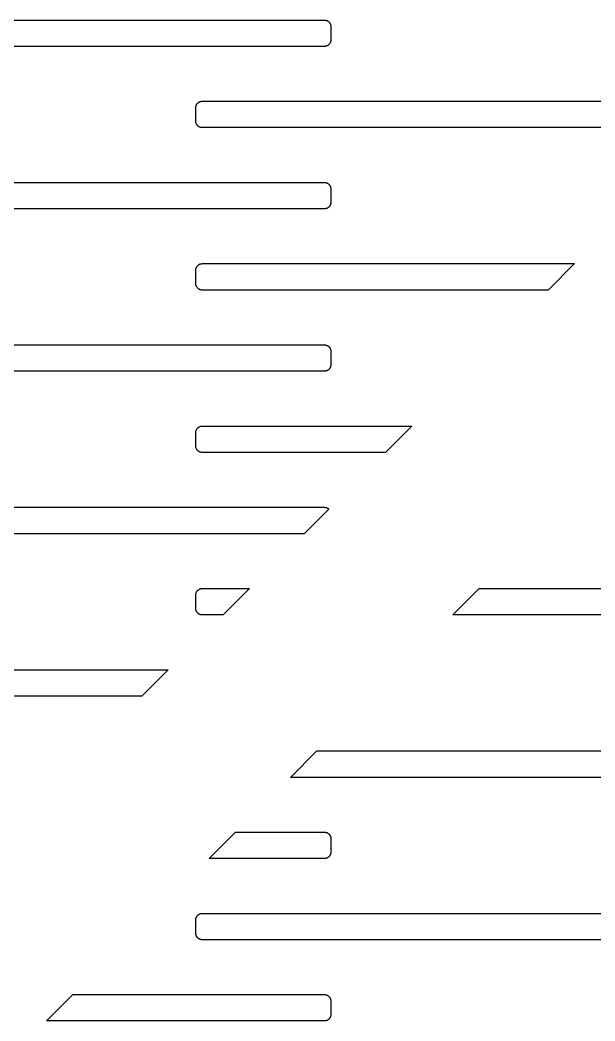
# Model space of a CAD drawing. Header units: metres. Extents: x -218 to 218, y -218 to 218.
# Drawn here: x -102.97 to -74.67, y -107.32 to -58.02 of the extents above; entities that cross this region are included whole.
import ezdxf

# ---------------------------------------------------------------- set-up
doc = ezdxf.new("R2010")
doc.units = ezdxf.units.M

msp = doc.modelspace()

# ---------------------------------------------------------------- linework, layer by layer
for p, q in [((-118.997, -58.0222), (-87.9972, -58.0222)), ((-87.9972, -58.0222), (-87.9768, -58.0228)), ((-87.9768, -58.0228), (-87.9565, -58.0248)), ((-87.9565, -58.0248), (-87.9363, -58.028)), ((-87.9363, -58.028), (-87.9164, -58.0324)), ((-87.9164, -58.0324), (-87.8968, -58.0381)), ((-87.8968, -58.0381), (-87.8776, -58.045)), ((-87.8776, -58.045), (-87.8588, -58.0531)), ((-87.8588, -58.0531), (-87.8406, -58.0624)), ((-87.8406, -58.0624), (-87.8231, -58.0728)), ((-87.8231, -58.0728), (-87.8062, -58.0843)), ((-87.8062, -58.0843), (-87.79, -58.0968)), ((-87.79, -58.0968), (-87.7747, -58.1103)), ((-87.7747, -58.1103), (-87.7603, -58.1247)), ((-87.7603, -58.1247), (-87.7468, -58.14)), ((-87.7468, -58.14), (-87.7343, -58.1562)), ((-87.7343, -58.1562), (-87.7228, -58.173)), ((-87.7228, -58.173), (-87.7124, -58.1906)), ((-87.7124, -58.1906), (-87.7031, -58.2088)), ((-87.7031, -58.2088), (-87.695, -58.2276)), ((-87.695, -58.2276), (-87.6881, -58.2468)), ((-87.6881, -58.2468), (-87.6824, -58.2664)), ((-87.6824, -58.2664), (-87.6779, -58.2863)), ((-87.6779, -58.2863), (-87.6748, -58.3065)), ((-87.6748, -58.3065), (-87.6728, -58.3268)), ((-87.6728, -58.3268), (-87.6722, -58.3472)), ((-87.6722, -58.3472), (-87.6722, -58.9972)), ((-87.7124, -59.1538), (-87.7228, -59.1713)), ((-87.7031, -59.1356), (-87.7124, -59.1538)), ((-87.695, -59.1168), (-87.7031, -59.1356)), ((-87.6881, -59.0976), (-87.695, -59.1168)), ((-87.6824, -59.078), (-87.6881, -59.0976)), ((-87.6779, -59.0581), (-87.6824, -59.078)), ((-87.6748, -59.0379), (-87.6779, -59.0581)), ((-87.6728, -59.0176), (-87.6748, -59.0379)), ((-87.6722, -58.9972), (-87.6728, -59.0176)), ((-87.9972, -59.3222), (-118.997, -59.3222)), ((-87.9768, -59.3215), (-87.9972, -59.3222)), ((-87.9565, -59.3196), (-87.9768, -59.3215)), ((-87.9363, -59.3164), (-87.9565, -59.3196)), ((-87.9164, -59.312), (-87.9363, -59.3164)), ((-87.8968, -59.3063), (-87.9164, -59.312)), ((-87.8776, -59.2994), (-87.8968, -59.3063)), ((-87.8588, -59.2913), (-87.8776, -59.2994)), ((-87.8406, -59.282), (-87.8588, -59.2913)), ((-87.8231, -59.2716), (-87.8406, -59.282)), ((-87.8062, -59.2601), (-87.8231, -59.2716)), ((-87.79, -59.2476), (-87.8062, -59.2601)), ((-87.7747, -59.2341), (-87.79, -59.2476)), ((-87.7603, -59.2197), (-87.7747, -59.2341)), ((-87.7468, -59.2044), (-87.7603, -59.2197)), ((-87.7343, -59.1882), (-87.7468, -59.2044)), ((-87.7228, -59.1713), (-87.7343, -59.1882)), ((-94.2341, -62.1247), (-94.2197, -62.1103)), ((-94.2197, -62.1103), (-94.2044, -62.0968)), ((-94.2044, -62.0968), (-94.1882, -62.0843)), ((-94.1882, -62.0843), (-94.1713, -62.0728)), ((-94.1713, -62.0728), (-94.1538, -62.0624)), ((-94.1538, -62.0624), (-94.1356, -62.0531)), ((-94.1356, -62.0531), (-94.1168, -62.045)), ((-94.1168, -62.045), (-94.0976, -62.0381)), ((-94.0976, -62.0381), (-94.078, -62.0324)), ((-94.078, -62.0324), (-94.0581, -62.028)), ((-94.0581, -62.028), (-94.0379, -62.0248)), ((-94.0379, -62.0248), (-94.0176, -62.0228)), ((-94.0176, -62.0228), (-93.9972, -62.0222)), ((-93.9972, -62.0222), (-67.679, -62.0222)), ((-94.3222, -62.3472), (-94.3215, -62.3268)), ((-94.3222, -62.9972), (-94.3222, -62.3472)), ((-94.3215, -62.3268), (-94.3196, -62.3065)), ((-94.3196, -62.3065), (-94.3164, -62.2863)), ((-94.3164, -62.2863), (-94.312, -62.2664)), ((-94.312, -62.2664), (-94.3063, -62.2468)), ((-94.3063, -62.2468), (-94.2994, -62.2276)), ((-94.2994, -62.2276), (-94.2913, -62.2088)), ((-94.2913, -62.2088), (-94.282, -62.1906)), ((-94.282, -62.1906), (-94.2716, -62.173)), ((-94.2716, -62.173), (-94.2601, -62.1562)), ((-94.2601, -62.1562), (-94.2476, -62.14)), ((-94.2476, -62.14), (-94.2341, -62.1247)), ((-94.3215, -63.0176), (-94.3222, -62.9972)), ((-94.3196, -63.0379), (-94.3215, -63.0176)), ((-94.3164, -63.0581), (-94.3196, -63.0379)), ((-94.312, -63.078), (-94.3164, -63.0581)), ((-94.3063, -63.0976), (-94.312, -63.078)), ((-94.2994, -63.1168), (-94.3063, -63.0976)), ((-94.2913, -63.1356), (-94.2994, -63.1168)), ((-94.282, -63.1538), (-94.2913, -63.1356)), ((-94.2716, -63.1713), (-94.282, -63.1538)), ((-94.2601, -63.1882), (-94.2716, -63.1713)), ((-94.2476, -63.2044), (-94.2601, -63.1882)), ((-94.2341, -63.2197), (-94.2476, -63.2044)), ((-94.2197, -63.2341), (-94.2341, -63.2197)), ((-94.2044, -63.2476), (-94.2197, -63.2341)), ((-94.1882, -63.2601), (-94.2044, -63.2476)), ((-94.1713, -63.2716), (-94.1882, -63.2601)), ((-94.1538, -63.282), (-94.1713, -63.2716)), ((-94.1356, -63.2913), (-94.1538, -63.282)), ((-94.1168, -63.2994), (-94.1356, -63.2913)), ((-94.0976, -63.3063), (-94.1168, -63.2994)), ((-94.078, -63.312), (-94.0976, -63.3063)), ((-94.0581, -63.3164), (-94.078, -63.312)), ((-94.0379, -63.3196), (-94.0581, -63.3164)), ((-94.0176, -63.3215), (-94.0379, -63.3196)), ((-93.9972, -63.3222), (-94.0176, -63.3215)), ((-68.979, -63.3222), (-93.9972, -63.3222)), ((-118.997, -66.0222), (-87.9972, -66.0222)), ((-87.9972, -66.0222), (-87.9768, -66.0228)), ((-87.9768, -66.0228), (-87.9565, -66.0248)), ((-87.9565, -66.0248), (-87.9363, -66.028)), ((-87.9363, -66.028), (-87.9164, -66.0324)), ((-87.9164, -66.0324), (-87.8968, -66.0381)), ((-87.8968, -66.0381), (-87.8776, -66.045)), ((-87.8776, -66.045), (-87.8588, -66.0531)), ((-87.8588, -66.0531), (-87.8406, -66.0624)), ((-87.8406, -66.0624), (-87.8231, -66.0728)), ((-87.8231, -66.0728), (-87.8062, -66.0843)), ((-87.8062, -66.0843), (-87.79, -66.0968)), ((-87.79, -66.0968), (-87.7747, -66.1103)), ((-87.7747, -66.1103), (-87.7603, -66.1247)), ((-87.7603, -66.1247), (-87.7468, -66.14)), ((-87.7468, -66.14), (-87.7343, -66.1562)), ((-87.7343, -66.1562), (-87.7228, -66.173)), ((-87.7228, -66.173), (-87.7124, -66.1906)), ((-87.7124, -66.1906), (-87.7031, -66.2088)), ((-87.7031, -66.2088), (-87.695, -66.2276)), ((-87.695, -66.2276), (-87.6881, -66.2468)), ((-87.6881, -66.2468), (-87.6824, -66.2664)), ((-87.6824, -66.2664), (-87.6779, -66.2863)), ((-87.6779, -66.2863), (-87.6748, -66.3065)), ((-87.6748, -66.3065), (-87.6728, -66.3268)), ((-87.6728, -66.3268), (-87.6722, -66.3472)), ((-87.6722, -66.3472), (-87.6722, -66.9972)), ((-87.6748, -67.0379), (-87.6779, -67.0581)), ((-87.6728, -67.0176), (-87.6748, -67.0379)), ((-87.6722, -66.9972), (-87.6728, -67.0176)), ((-87.9972, -67.3222), (-118.997, -67.3222)), ((-87.9768, -67.3215), (-87.9972, -67.3222)), ((-87.9565, -67.3196), (-87.9768, -67.3215)), ((-87.9363, -67.3164), (-87.9565, -67.3196)), ((-87.9164, -67.312), (-87.9363, -67.3164)), ((-87.8968, -67.3063), (-87.9164, -67.312)), ((-87.8776, -67.2994), (-87.8968, -67.3063)), ((-87.8588, -67.2913), (-87.8776, -67.2994)), ((-87.8406, -67.282), (-87.8588, -67.2913)), ((-87.8231, -67.2716), (-87.8406, -67.282)), ((-87.8062, -67.2601), (-87.8231, -67.2716)), ((-87.79, -67.2476), (-87.8062, -67.2601)), ((-87.7747, -67.2341), (-87.79, -67.2476)), ((-87.7603, -67.2197), (-87.7747, -67.2341)), ((-87.7468, -67.2044), (-87.7603, -67.2197)), ((-87.7343, -67.1882), (-87.7468, -67.2044)), ((-87.7228, -67.1713), (-87.7343, -67.1882)), ((-87.7124, -67.1538), (-87.7228, -67.1713)), ((-87.7031, -67.1356), (-87.7124, -67.1538)), ((-87.695, -67.1168), (-87.7031, -67.1356)), ((-87.6881, -67.0976), (-87.695, -67.1168)), ((-87.6824, -67.078), (-87.6881, -67.0976)), ((-87.6779, -67.0581), (-87.6824, -67.078)), ((-94.3222, -70.3472), (-94.3215, -70.3268)), ((-94.3222, -70.9972), (-94.3222, -70.3472)), ((-94.3215, -70.3268), (-94.3196, -70.3065)), ((-94.3196, -70.3065), (-94.3164, -70.2863)), ((-94.3164, -70.2863), (-94.312, -70.2664)), ((-94.312, -70.2664), (-94.3063, -70.2468)), ((-94.3063, -70.2468), (-94.2994, -70.2276)), ((-94.2994, -70.2276), (-94.2913, -70.2088)), ((-94.2913, -70.2088), (-94.282, -70.1906)), ((-94.282, -70.1906), (-94.2716, -70.173)), ((-94.2716, -70.173), (-94.2601, -70.1562)), ((-94.2601, -70.1562), (-94.2476, -70.14)), ((-94.2476, -70.14), (-94.2341, -70.1247)), ((-94.2341, -70.1247), (-94.2197, -70.1103)), ((-94.2197, -70.1103), (-94.2044, -70.0968)), ((-94.2044, -70.0968), (-94.1882, -70.0843)), ((-94.1882, -70.0843), (-94.1713, -70.0728)), ((-94.1713, -70.0728), (-94.1538, -70.0624)), ((-94.1538, -70.0624), (-94.1356, -70.0531)), ((-94.1356, -70.0531), (-94.1168, -70.045)), ((-94.1168, -70.045), (-94.0976, -70.0381)), ((-94.0976, -70.0381), (-94.078, -70.0324)), ((-94.078, -70.0324), (-94.0581, -70.028)), ((-94.0581, -70.028), (-94.0379, -70.0248)), ((-94.0379, -70.0248), (-94.0176, -70.0228)), ((-94.0176, -70.0228), (-93.9972, -70.0222)), ((-93.9972, -70.0222), (-75.679, -70.0222)), ((-75.679, -70.0222), (-76.979, -71.3222)), ((-94.3215, -71.0176), (-94.3222, -70.9972)), ((-94.3196, -71.0379), (-94.3215, -71.0176)), ((-94.3164, -71.0581), (-94.3196, -71.0379)), ((-94.312, -71.078), (-94.3164, -71.0581)), ((-94.3063, -71.0976), (-94.312, -71.078)), ((-94.2994, -71.1168), (-94.3063, -71.0976)), ((-94.2913, -71.1356), (-94.2994, -71.1168)), ((-94.282, -71.1538), (-94.2913, -71.1356)), ((-94.2716, -71.1713), (-94.282, -71.1538)), ((-94.2601, -71.1882), (-94.2716, -71.1713)), ((-94.2476, -71.2044), (-94.2601, -71.1882)), ((-94.2341, -71.2197), (-94.2476, -71.2044)), ((-94.2197, -71.2341), (-94.2341, -71.2197)), ((-94.2044, -71.2476), (-94.2197, -71.2341)), ((-94.1882, -71.2601), (-94.2044, -71.2476)), ((-94.1713, -71.2716), (-94.1882, -71.2601)), ((-94.1538, -71.282), (-94.1713, -71.2716)), ((-94.1356, -71.2913), (-94.1538, -71.282)), ((-94.1168, -71.2994), (-94.1356, -71.2913)), ((-94.0976, -71.3063), (-94.1168, -71.2994)), ((-94.078, -71.312), (-94.0976, -71.3063)), ((-94.0581, -71.3164), (-94.078, -71.312)), ((-94.0379, -71.3196), (-94.0581, -71.3164)), ((-94.0176, -71.3215), (-94.0379, -71.3196)), ((-93.9972, -71.3222), (-94.0176, -71.3215)), ((-76.979, -71.3222), (-93.9972, -71.3222)), ((-118.997, -74.0222), (-87.9972, -74.0222)), ((-87.9972, -74.0222), (-87.9768, -74.0228)), ((-87.9768, -74.0228), (-87.9565, -74.0248)), ((-87.9565, -74.0248), (-87.9363, -74.028)), ((-87.9363, -74.028), (-87.9164, -74.0324)), ((-87.9164, -74.0324), (-87.8968, -74.0381)), ((-87.8968, -74.0381), (-87.8776, -74.045)), ((-87.8776, -74.045), (-87.8588, -74.0531)), ((-87.8588, -74.0531), (-87.8406, -74.0624)), ((-87.8406, -74.0624), (-87.8231, -74.0728)), ((-87.8231, -74.0728), (-87.8062, -74.0843)), ((-87.8062, -74.0843), (-87.79, -74.0968)), ((-87.79, -74.0968), (-87.7747, -74.1103)), ((-87.7747, -74.1103), (-87.7603, -74.1247)), ((-87.7603, -74.1247), (-87.7468, -74.14)), ((-87.7468, -74.14), (-87.7343, -74.1562)), ((-87.7343, -74.1562), (-87.7228, -74.173)), ((-87.7228, -74.173), (-87.7124, -74.1906)), ((-87.7124, -74.1906), (-87.7031, -74.2088)), ((-87.7031, -74.2088), (-87.695, -74.2276)), ((-87.695, -74.2276), (-87.6881, -74.2468)), ((-87.6881, -74.2468), (-87.6824, -74.2664)), ((-87.6824, -74.2664), (-87.6779, -74.2863)), ((-87.6779, -74.2863), (-87.6748, -74.3065)), ((-87.6748, -74.3065), (-87.6728, -74.3268)), ((-87.6728, -74.3268), (-87.6722, -74.3472)), ((-87.6722, -74.3472), (-87.6722, -74.9972)), ((-87.9972, -75.3222), (-118.997, -75.3222)), ((-87.9768, -75.3215), (-87.9972, -75.3222)), ((-87.9565, -75.3196), (-87.9768, -75.3215)), ((-87.9363, -75.3164), (-87.9565, -75.3196)), ((-87.9164, -75.312), (-87.9363, -75.3164)), ((-87.8968, -75.3063), (-87.9164, -75.312)), ((-87.8776, -75.2994), (-87.8968, -75.3063)), ((-87.8588, -75.2913), (-87.8776, -75.2994)), ((-87.8406, -75.282), (-87.8588, -75.2913)), ((-87.8231, -75.2716), (-87.8406, -75.282)), ((-87.8062, -75.2601), (-87.8231, -75.2716)), ((-87.79, -75.2476), (-87.8062, -75.2601)), ((-87.7747, -75.2341), (-87.79, -75.2476)), ((-87.7603, -75.2197), (-87.7747, -75.2341)), ((-87.7468, -75.2044), (-87.7603, -75.2197)), ((-87.7343, -75.1882), (-87.7468, -75.2044)), ((-87.7228, -75.1713), (-87.7343, -75.1882)), ((-87.7124, -75.1538), (-87.7228, -75.1713)), ((-87.7031, -75.1356), (-87.7124, -75.1538)), ((-87.695, -75.1168), (-87.7031, -75.1356)), ((-87.6881, -75.0976), (-87.695, -75.1168)), ((-87.6824, -75.078), (-87.6881, -75.0976)), ((-87.6779, -75.0581), (-87.6824, -75.078)), ((-87.6748, -75.0379), (-87.6779, -75.0581)), ((-87.6728, -75.0176), (-87.6748, -75.0379)), ((-87.6722, -74.9972), (-87.6728, -75.0176)), ((-94.3222, -78.3472), (-94.3215, -78.3268)), ((-94.3222, -78.9972), (-94.3222, -78.3472)), ((-94.3215, -78.3268), (-94.3196, -78.3065)), ((-94.3196, -78.3065), (-94.3164, -78.2863)), ((-94.3164, -78.2863), (-94.312, -78.2664)), ((-94.312, -78.2664), (-94.3063, -78.2468)), ((-94.3063, -78.2468), (-94.2994, -78.2276)), ((-94.2994, -78.2276), (-94.2913, -78.2088)), ((-94.2913, -78.2088), (-94.282, -78.1906)), ((-94.282, -78.1906), (-94.2716, -78.173)), ((-94.2716, -78.173), (-94.2601, -78.1562)), ((-94.2601, -78.1562), (-94.2476, -78.14)), ((-94.2476, -78.14), (-94.2341, -78.1247)), ((-94.2341, -78.1247), (-94.2197, -78.1103)), ((-94.2197, -78.1103), (-94.2044, -78.0968)), ((-94.2044, -78.0968), (-94.1882, -78.0843)), ((-94.1882, -78.0843), (-94.1713, -78.0728)), ((-94.1713, -78.0728), (-94.1538, -78.0624)), ((-94.1538, -78.0624), (-94.1356, -78.0531)), ((-94.1356, -78.0531), (-94.1168, -78.045)), ((-94.1168, -78.045), (-94.0976, -78.0381)), ((-94.0976, -78.0381), (-94.078, -78.0324)), ((-94.078, -78.0324), (-94.0581, -78.028)), ((-94.0581, -78.028), (-94.0379, -78.0248)), ((-94.0379, -78.0248), (-94.0176, -78.0228)), ((-94.0176, -78.0228), (-93.9972, -78.0222)), ((-93.9972, -78.0222), (-83.679, -78.0222)), ((-83.679, -78.0222), (-84.979, -79.3222)), ((-94.3215, -79.0176), (-94.3222, -78.9972)), ((-94.3196, -79.0379), (-94.3215, -79.0176)), ((-94.3164, -79.0581), (-94.3196, -79.0379)), ((-94.312, -79.078), (-94.3164, -79.0581)), ((-94.3063, -79.0976), (-94.312, -79.078)), ((-94.2994, -79.1168), (-94.3063, -79.0976)), ((-94.2913, -79.1356), (-94.2994, -79.1168)), ((-94.282, -79.1538), (-94.2913, -79.1356)), ((-94.2716, -79.1713), (-94.282, -79.1538)), ((-94.2601, -79.1882), (-94.2716, -79.1713)), ((-94.2476, -79.2044), (-94.2601, -79.1882)), ((-94.2341, -79.2197), (-94.2476, -79.2044)), ((-94.2197, -79.2341), (-94.2341, -79.2197)), ((-94.2044, -79.2476), (-94.2197, -79.2341)), ((-94.1882, -79.2601), (-94.2044, -79.2476)), ((-94.1713, -79.2716), (-94.1882, -79.2601)), ((-94.1538, -79.282), (-94.1713, -79.2716)), ((-94.1356, -79.2913), (-94.1538, -79.282)), ((-94.1168, -79.2994), (-94.1356, -79.2913)), ((-94.0976, -79.3063), (-94.1168, -79.2994)), ((-94.078, -79.312), (-94.0976, -79.3063)), ((-94.0581, -79.3164), (-94.078, -79.312)), ((-94.0379, -79.3196), (-94.0581, -79.3164)), ((-94.0176, -79.3215), (-94.0379, -79.3196)), ((-93.9972, -79.3222), (-94.0176, -79.3215)), ((-84.979, -79.3222), (-93.9972, -79.3222)), ((-118.997, -82.0222), (-87.9972, -82.0222)), ((-87.7709, -82.1141), (-88.979, -83.3222)), ((-87.9972, -82.0222), (-87.9768, -82.0228)), ((-87.9768, -82.0228), (-87.9565, -82.0248)), ((-87.9565, -82.0248), (-87.9363, -82.028)), ((-87.9363, -82.028), (-87.9164, -82.0324)), ((-87.9164, -82.0324), (-87.8968, -82.0381)), ((-87.8968, -82.0381), (-87.8776, -82.045)), ((-87.8776, -82.045), (-87.8588, -82.0531)), ((-87.8588, -82.0531), (-87.8406, -82.0624)), ((-87.8406, -82.0624), (-87.8231, -82.0728)), ((-87.8231, -82.0728), (-87.8062, -82.0843)), ((-87.8062, -82.0843), (-87.79, -82.0968)), ((-87.79, -82.0968), (-87.7747, -82.1103)), ((-87.7747, -82.1103), (-87.7709, -82.1141)), ((-88.979, -83.3222), (-118.997, -83.3222)), ((-94.3164, -86.2863), (-94.312, -86.2664)), ((-94.312, -86.2664), (-94.3063, -86.2468)), ((-94.3063, -86.2468), (-94.2994, -86.2276)), ((-94.2994, -86.2276), (-94.2913, -86.2088)), ((-94.2913, -86.2088), (-94.282, -86.1906)), ((-94.282, -86.1906), (-94.2716, -86.173)), ((-94.2716, -86.173), (-94.2601, -86.1562)), ((-94.2601, -86.1562), (-94.2476, -86.14)), ((-94.2476, -86.14), (-94.2341, -86.1247)), ((-94.2341, -86.1247), (-94.2197, -86.1103)), ((-94.2197, -86.1103), (-94.2044, -86.0968)), ((-94.2044, -86.0968), (-94.1882, -86.0843)), ((-94.1882, -86.0843), (-94.1713, -86.0728)), ((-94.1713, -86.0728), (-94.1538, -86.0624)), ((-94.1538, -86.0624), (-94.1356, -86.0531)), ((-94.1356, -86.0531), (-94.1168, -86.045)), ((-94.1168, -86.045), (-94.0976, -86.0381)), ((-94.0976, -86.0381), (-94.078, -86.0324)), ((-94.078, -86.0324), (-94.0581, -86.028)), ((-94.0581, -86.028), (-94.0379, -86.0248)), ((-94.0379, -86.0248), (-94.0176, -86.0228)), ((-94.0176, -86.0228), (-93.9972, -86.0222)), ((-93.9972, -86.0222), (-91.679, -86.0222)), ((-91.679, -86.0222), (-92.979, -87.3222)), ((-81.6653, -87.3222), (-80.3653, -86.0222)), ((-80.3653, -86.0222), (-62.9972, -86.0222)), ((-94.3222, -86.3472), (-94.3215, -86.3268)), ((-94.3222, -86.9972), (-94.3222, -86.3472)), ((-94.3215, -86.3268), (-94.3196, -86.3065)), ((-94.3196, -86.3065), (-94.3164, -86.2863)), ((-94.3215, -87.0176), (-94.3222, -86.9972)), ((-94.3196, -87.0379), (-94.3215, -87.0176)), ((-94.3164, -87.0581), (-94.3196, -87.0379)), ((-94.312, -87.078), (-94.3164, -87.0581)), ((-94.3063, -87.0976), (-94.312, -87.078)), ((-94.2994, -87.1168), (-94.3063, -87.0976)), ((-94.2913, -87.1356), (-94.2994, -87.1168)), ((-94.282, -87.1538), (-94.2913, -87.1356)), ((-94.2716, -87.1713), (-94.282, -87.1538)), ((-94.2601, -87.1882), (-94.2716, -87.1713)), ((-94.2476, -87.2044), (-94.2601, -87.1882)), ((-94.2341, -87.2197), (-94.2476, -87.2044)), ((-94.2197, -87.2341), (-94.2341, -87.2197)), ((-94.2044, -87.2476), (-94.2197, -87.2341)), ((-94.1882, -87.2601), (-94.2044, -87.2476)), ((-94.1713, -87.2716), (-94.1882, -87.2601)), ((-94.1538, -87.282), (-94.1713, -87.2716)), ((-94.1356, -87.2913), (-94.1538, -87.282)), ((-94.1168, -87.2994), (-94.1356, -87.2913)), ((-94.0976, -87.3063), (-94.1168, -87.2994)), ((-94.078, -87.312), (-94.0976, -87.3063)), ((-94.0581, -87.3164), (-94.078, -87.312)), ((-94.0379, -87.3196), (-94.0581, -87.3164)), ((-94.0176, -87.3215), (-94.0379, -87.3196)), ((-93.9972, -87.3222), (-94.0176, -87.3215)), ((-92.979, -87.3222), (-93.9972, -87.3222)), ((-62.9972, -87.3222), (-81.6653, -87.3222)), ((-118.997, -90.0222), (-95.679, -90.0222)), ((-95.679, -90.0222), (-96.979, -91.3222)), ((-96.979, -91.3222), (-118.997, -91.3222)), ((-89.6653, -95.3222), (-88.3653, -94.0222)), ((-88.3653, -94.0222), (-62.9972, -94.0222)), ((-62.9972, -95.3222), (-89.6653, -95.3222)), ((-93.6653, -99.3222), (-92.3653, -98.0222)), ((-92.3653, -98.0222), (-87.9972, -98.0222)), ((-87.9972, -98.0222), (-87.9768, -98.0228)), ((-87.9768, -98.0228), (-87.9565, -98.0248)), ((-87.9565, -98.0248), (-87.9363, -98.028)), ((-87.9363, -98.028), (-87.9164, -98.0324)), ((-87.9164, -98.0324), (-87.8968, -98.0381)), ((-87.8968, -98.0381), (-87.8776, -98.045)), ((-87.8776, -98.045), (-87.8588, -98.0531)), ((-87.8588, -98.0531), (-87.8406, -98.0624)), ((-87.8406, -98.0624), (-87.8231, -98.0728)), ((-87.8231, -98.0728), (-87.8062, -98.0843)), ((-87.8062, -98.0843), (-87.79, -98.0968)), ((-87.79, -98.0968), (-87.7747, -98.1103)), ((-87.7747, -98.1103), (-87.7603, -98.1247)), ((-87.7603, -98.1247), (-87.7468, -98.14)), ((-87.7468, -98.14), (-87.7343, -98.1562)), ((-87.7343, -98.1562), (-87.7228, -98.173)), ((-87.7228, -98.173), (-87.7124, -98.1906)), ((-87.7124, -98.1906), (-87.7031, -98.2088)), ((-87.7031, -98.2088), (-87.695, -98.2276)), ((-87.695, -98.2276), (-87.6881, -98.2468)), ((-87.6881, -98.2468), (-87.6824, -98.2664)), ((-87.6824, -98.2664), (-87.6779, -98.2863)), ((-87.6779, -98.2863), (-87.6748, -98.3065)), ((-87.6748, -98.3065), (-87.6728, -98.3268)), ((-87.6728, -98.3268), (-87.6722, -98.3472)), ((-87.6722, -98.3472), (-87.6722, -98.9972)), ((-87.6824, -99.078), (-87.6881, -99.0976)), ((-87.6779, -99.0581), (-87.6824, -99.078)), ((-87.6748, -99.0379), (-87.6779, -99.0581)), ((-87.6728, -99.0176), (-87.6748, -99.0379)), ((-87.6722, -98.9972), (-87.6728, -99.0176)), ((-87.9972, -99.3222), (-93.6653, -99.3222)), ((-87.9768, -99.3215), (-87.9972, -99.3222)), ((-87.9565, -99.3196), (-87.9768, -99.3215)), ((-87.9363, -99.3164), (-87.9565, -99.3196)), ((-87.9164, -99.312), (-87.9363, -99.3164)), ((-87.8968, -99.3063), (-87.9164, -99.312)), ((-87.8776, -99.2994), (-87.8968, -99.3063)), ((-87.8588, -99.2913), (-87.8776, -99.2994)), ((-87.8406, -99.282), (-87.8588, -99.2913)), ((-87.8231, -99.2716), (-87.8406, -99.282)), ((-87.8062, -99.2601), (-87.8231, -99.2716)), ((-87.79, -99.2476), (-87.8062, -99.2601)), ((-87.7747, -99.2341), (-87.79, -99.2476)), ((-87.7603, -99.2197), (-87.7747, -99.2341)), ((-87.7468, -99.2044), (-87.7603, -99.2197)), ((-87.7343, -99.1882), (-87.7468, -99.2044)), ((-87.7228, -99.1713), (-87.7343, -99.1882)), ((-87.7124, -99.1538), (-87.7228, -99.1713)), ((-87.7031, -99.1356), (-87.7124, -99.1538)), ((-87.695, -99.1168), (-87.7031, -99.1356)), ((-87.6881, -99.0976), (-87.695, -99.1168)), ((-94.1356, -102.053), (-94.1168, -102.045)), ((-94.1168, -102.045), (-94.0976, -102.038)), ((-94.0976, -102.038), (-94.078, -102.032)), ((-94.078, -102.032), (-94.0581, -102.028)), ((-94.0581, -102.028), (-94.0379, -102.025)), ((-94.0379, -102.025), (-94.0176, -102.023)), ((-94.0176, -102.023), (-93.9972, -102.022)), ((-93.9972, -102.022), (-62.9972, -102.022)), ((-94.3222, -102.347), (-94.3215, -102.327)), ((-94.3222, -102.997), (-94.3222, -102.347)), ((-94.3215, -102.327), (-94.3196, -102.306)), ((-94.3196, -102.306), (-94.3164, -102.286)), ((-94.3164, -102.286), (-94.312, -102.266)), ((-94.312, -102.266), (-94.3063, -102.247)), ((-94.3063, -102.247), (-94.2994, -102.228)), ((-94.2994, -102.228), (-94.2913, -102.209)), ((-94.2913, -102.209), (-94.282, -102.191)), ((-94.282, -102.191), (-94.2716, -102.173)), ((-94.2716, -102.173), (-94.2601, -102.156)), ((-94.2601, -102.156), (-94.2476, -102.14)), ((-94.2476, -102.14), (-94.2341, -102.125)), ((-94.2341, -102.125), (-94.2197, -102.11)), ((-94.2197, -102.11), (-94.2044, -102.097)), ((-94.2044, -102.097), (-94.1882, -102.084)), ((-94.1882, -102.084), (-94.1713, -102.073)), ((-94.1713, -102.073), (-94.1538, -102.062)), ((-94.1538, -102.062), (-94.1356, -102.053)), ((-94.3215, -103.018), (-94.3222, -102.997)), ((-94.3196, -103.038), (-94.3215, -103.018)), ((-94.3164, -103.058), (-94.3196, -103.038)), ((-94.312, -103.078), (-94.3164, -103.058)), ((-94.3063, -103.098), (-94.312, -103.078)), ((-94.2994, -103.117), (-94.3063, -103.098)), ((-94.2913, -103.136), (-94.2994, -103.117)), ((-94.282, -103.154), (-94.2913, -103.136)), ((-94.2716, -103.171), (-94.282, -103.154)), ((-94.2601, -103.188), (-94.2716, -103.171)), ((-94.2476, -103.204), (-94.2601, -103.188)), ((-94.2341, -103.22), (-94.2476, -103.204)), ((-94.2197, -103.234), (-94.2341, -103.22)), ((-94.2044, -103.248), (-94.2197, -103.234)), ((-94.1882, -103.26), (-94.2044, -103.248)), ((-94.1713, -103.272), (-94.1882, -103.26)), ((-94.1538, -103.282), (-94.1713, -103.272)), ((-94.1356, -103.291), (-94.1538, -103.282)), ((-94.1168, -103.299), (-94.1356, -103.291)), ((-94.0976, -103.306), (-94.1168, -103.299)), ((-94.078, -103.312), (-94.0976, -103.306)), ((-94.0581, -103.316), (-94.078, -103.312)), ((-94.0379, -103.32), (-94.0581, -103.316)), ((-94.0176, -103.322), (-94.0379, -103.32)), ((-93.9972, -103.322), (-94.0176, -103.322)), ((-62.9972, -103.322), (-93.9972, -103.322)), ((-101.665, -107.322), (-100.365, -106.022)), ((-100.365, -106.022), (-87.9972, -106.022)), ((-87.9972, -106.022), (-87.9768, -106.023)), ((-87.9768, -106.023), (-87.9565, -106.025)), ((-87.9565, -106.025), (-87.9363, -106.028)), ((-87.9363, -106.028), (-87.9164, -106.032)), ((-87.9164, -106.032), (-87.8968, -106.038)), ((-87.8968, -106.038), (-87.8776, -106.045)), ((-87.8776, -106.045), (-87.8588, -106.053)), ((-87.8588, -106.053), (-87.8406, -106.062)), ((-87.8406, -106.062), (-87.8231, -106.073)), ((-87.8231, -106.073), (-87.8062, -106.084)), ((-87.8062, -106.084), (-87.79, -106.097)), ((-87.79, -106.097), (-87.7747, -106.11)), ((-87.7747, -106.11), (-87.7603, -106.125)), ((-87.7603, -106.125), (-87.7468, -106.14)), ((-87.7468, -106.14), (-87.7343, -106.156)), ((-87.7343, -106.156), (-87.7228, -106.173)), ((-87.7228, -106.173), (-87.7124, -106.191)), ((-87.7124, -106.191), (-87.7031, -106.209)), ((-87.7031, -106.209), (-87.695, -106.228)), ((-87.695, -106.228), (-87.6881, -106.247)), ((-87.6881, -106.247), (-87.6824, -106.266)), ((-87.6824, -106.266), (-87.6779, -106.286)), ((-87.6779, -106.286), (-87.6748, -106.306)), ((-87.6748, -106.306), (-87.6728, -106.327)), ((-87.6728, -106.327), (-87.6722, -106.347)), ((-87.6722, -106.347), (-87.6722, -106.997)), ((-87.9972, -107.322), (-101.665, -107.322)), ((-87.9768, -107.322), (-87.9972, -107.322)), ((-87.9565, -107.32), (-87.9768, -107.322)), ((-87.9363, -107.316), (-87.9565, -107.32)), ((-87.9164, -107.312), (-87.9363, -107.316)), ((-87.8968, -107.306), (-87.9164, -107.312)), ((-87.8776, -107.299), (-87.8968, -107.306)), ((-87.8588, -107.291), (-87.8776, -107.299)), ((-87.8406, -107.282), (-87.8588, -107.291)), ((-87.8231, -107.272), (-87.8406, -107.282)), ((-87.8062, -107.26), (-87.8231, -107.272)), ((-87.79, -107.248), (-87.8062, -107.26)), ((-87.7747, -107.234), (-87.79, -107.248)), ((-87.7603, -107.22), (-87.7747, -107.234)), ((-87.7468, -107.204), (-87.7603, -107.22)), ((-87.7343, -107.188), (-87.7468, -107.204)), ((-87.7228, -107.171), (-87.7343, -107.188)), ((-87.7124, -107.154), (-87.7228, -107.171)), ((-87.7031, -107.136), (-87.7124, -107.154)), ((-87.695, -107.117), (-87.7031, -107.136)), ((-87.6881, -107.098), (-87.695, -107.117)), ((-87.6824, -107.078), (-87.6881, -107.098)), ((-87.6779, -107.058), (-87.6824, -107.078)), ((-87.6748, -107.038), (-87.6779, -107.058)), ((-87.6728, -107.018), (-87.6748, -107.038)), ((-87.6722, -106.997), (-87.6728, -107.018))]:
    msp.add_line(p, q)

doc.saveas('drawing.dxf')
